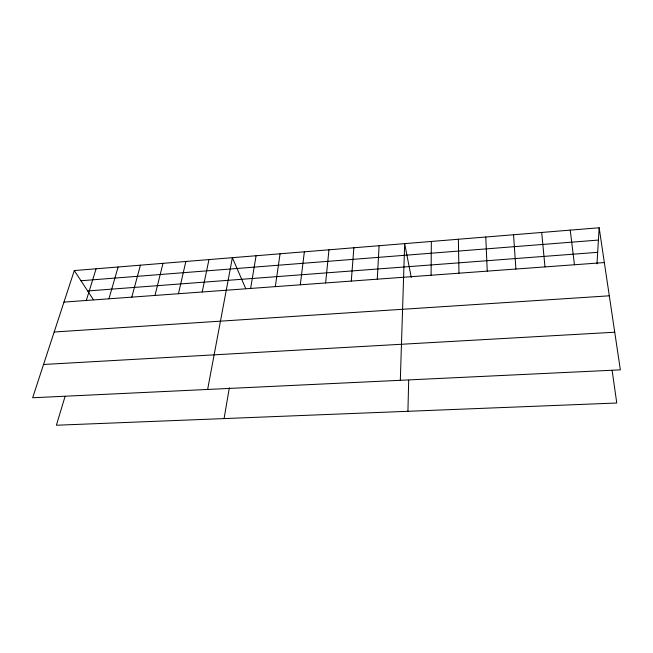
<?xml version="1.0" encoding="UTF-8"?>
<svg xmlns="http://www.w3.org/2000/svg" width="653" height="653" viewBox="0 0 653 653"><rect width="100%" height="100%" fill="white"/><g stroke="black" fill="none" stroke-linecap="round" stroke-linejoin="round"><path stroke-width="0.98" d="M431.094 275.24L431.339 241.447M407.921 411.292L408.696 380.217M400.313 380.307L404.664 243.626L411.268 277.419M377.263 279.182L379.107 245.708M596.973 263.869L599.16 227.766L74.295 270.571L32.65 397.767L620.35 369.859L599.16 227.766M351.273 281.084L353.877 247.765M325.618 282.961L328.965 249.797M300.298 284.814L304.363 251.805M275.305 286.643L280.072 253.788M250.63 288.446L256.074 255.747M224.085 418.581L229.342 387.743M207.63 389.457L232.378 257.674L245.691 288.553M202.201 291.989L208.968 259.584M178.449 293.728L185.844 261.469M154.981 295.442L162.997 263.339M131.808 297.139L140.419 265.175M108.92 298.813L118.12 266.995M65.047 396.502L56.378 425.234L616.767 403.015L612.122 370.341M86.31 300.47L96.081 268.791M80.98 280.749L598.417 240.067M87.673 290.952L597.675 252.336M63.97 302.102L604.351 262.563M54.183 332.002L609.306 295.809M43.547 364.48L614.734 332.222M74.295 270.571L93.461 299.776M570.232 230.125L574.452 264.751M541.688 232.452L544.969 266.906M513.544 234.745L515.903 269.036M485.775 237.015L487.236 271.134M458.373 239.243L458.969 273.199"/></g></svg>
